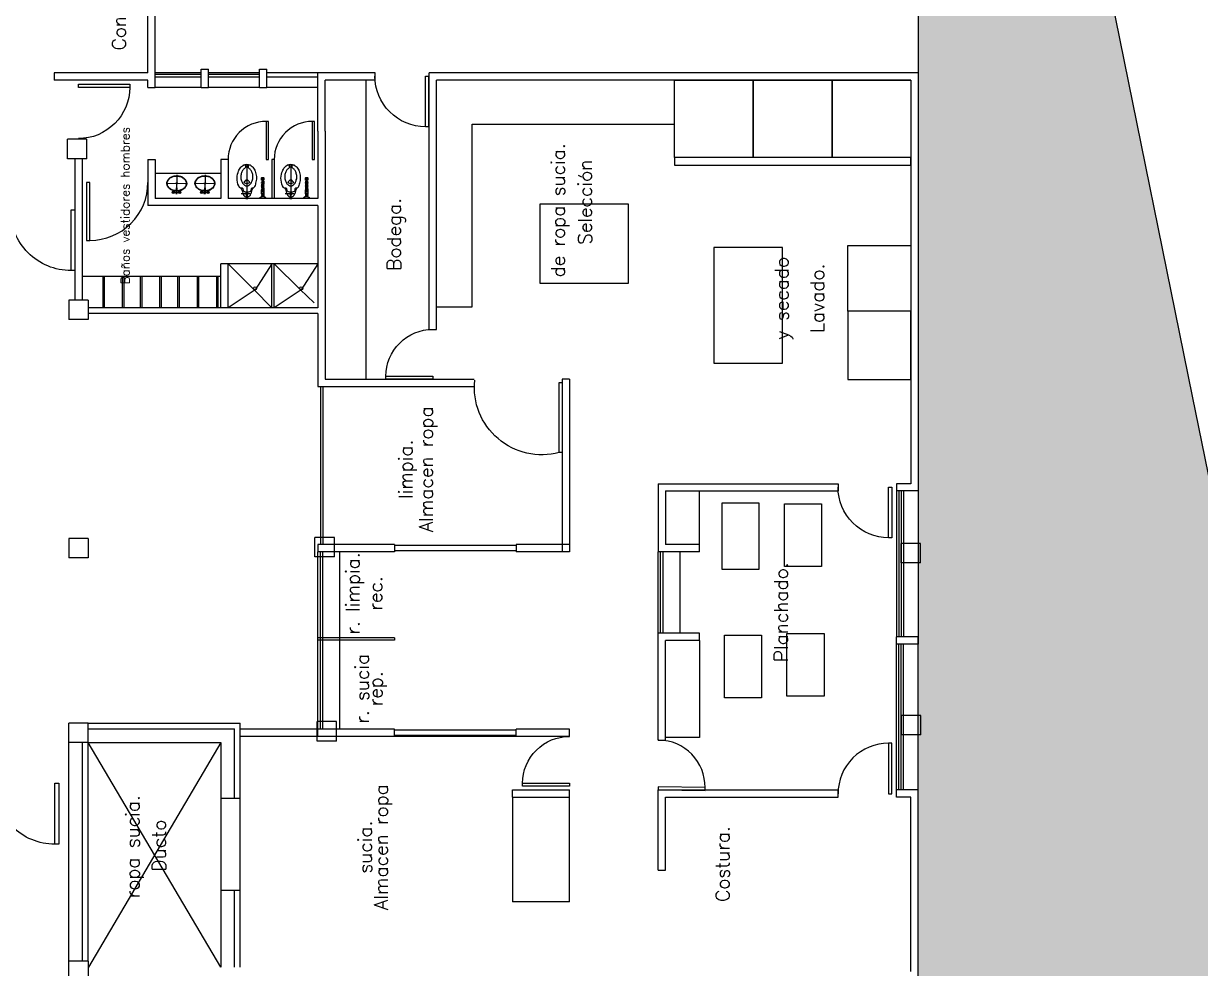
# Model space of a CAD drawing. Header units: millimetres. Extents: x -1615 to -538, y 177 to 397.
# Drawn here: x -776.51 to -752.29, y 304.08 to 323.52 of the extents above; entities that cross this region are included whole.
import ezdxf
from ezdxf.enums import TextEntityAlignment as Align

# ---------------------------------------------------------------- set-up
doc = ezdxf.new("R2010")
doc.units = ezdxf.units.MM
for name, color, linetype in [('7', 7, 'Continuous'), ('AUX', 8, 'Continuous'), ('LOCALES', 2, 'Continuous'), ('MOB', 7, 'Continuous'), ('MUEBLES', 9, 'Continuous'), ('MUROS', 1, 'Continuous'), ('MUROS2', 9, 'Continuous'), ('P-1', 1, 'Continuous'), ('TEX', 2, 'Continuous'), ('VENTANAS', 4, 'Continuous')]:
    doc.layers.add(name, color=color, linetype=linetype)
doc.styles.add('ROMANS', font='ROMANS.shx')

# ---------------------------------------------------------------- blocks, each defined once
blk = doc.blocks.new('OVALIN')
for p, q in [((0, -0.482), (0, 0)), ((0.27, -0.267), (-0.27, -0.267)), ((0.11, -0.04), (-0.11, -0.04))]:
    blk.add_line(p, q)
blk.add_lwpolyline([(0.017, -0.071, -0.057947), (0.094, -0.084, -0.080358), (0.171, -0.123, -0.109726), (0.229, -0.189, -0.129522), (0.25, -0.266, -0.129491), (0.229, -0.343, -0.109705), (0.171, -0.409, -0.080358), (0.094, -0.448, -0.070455), (0, -0.462, -0.070437), (-0.094, -0.448, -0.080344), (-0.171, -0.409, -0.109805), (-0.23, -0.343, -0.12938), (-0.25, -0.266, -0.129412), (-0.23, -0.189, -0.109828), (-0.171, -0.123, -0.080344), (-0.094, -0.084, -0.058052), (-0.017, -0.071, -0.05693)], format="xyb")
at = {"elevation": 0.472}
blk.add_lwpolyline([(0.016, -0.081, -0.057902), (0.091, -0.094, -0.080358), (0.165, -0.131, -0.109781), (0.221, -0.194, -0.129604), (0.24, -0.266, -0.129578), (0.221, -0.338, -0.109763), (0.165, -0.401, -0.080358), (0.091, -0.438, -0.070455), (0, -0.452, -0.070437), (-0.091, -0.438, -0.080344), (-0.165, -0.401, -0.109849), (-0.221, -0.338, -0.129486), (-0.24, -0.266, -0.129512), (-0.221, -0.194, -0.109867), (-0.165, -0.131, -0.080344), (-0.091, -0.094, -0.058006), (-0.016, -0.081, -0.05693)], format="xyb", dxfattribs=at)
for points in [[(-0.105, -0.04, 0.119733), (-0.08, -0.065, 0.119733), (-0.055, -0.04, 0.119733), (-0.08, -0.014, 0.119733)], [(0.105, -0.04, -0.119733), (0.08, -0.065, -0.119733), (0.055, -0.04, -0.119733), (0.08, -0.014, -0.119733)]]:
    blk.add_lwpolyline(points, format="xyb", close=True)
blk.add_lwpolyline([(-0.02, -0.007), (-0.013, -0.157), (0.012, -0.157), (0.02, -0.007)], close=True)
for centre, radius in [((-0.08, -0.04), 0.03), ((-0.08, -0.04), 0.00268), ((0, -0.266, 0.472), 0.0157), ((0.08, -0.04), 0.03), ((0.08, -0.04), 0.00268)]:
    blk.add_circle(centre, radius)

msp = doc.modelspace()

# ---------------------------------------------------------------- hatches: boundary and pattern name
at = {"layer": 'MOB'}
h = msp.add_hatch(dxfattribs=at)
h.set_pattern_fill('AR-SAND', color=3, scale=0.03, style=0)
h.set_pattern_definition([(37.5, (-1402.8785, 253.7085), (-0.048001, 1.4682397), [0, -1.15824, 0, -1.2954, 0, -1.23825]), (7.5, (-1402.8785, 253.7085), (1.34857, 2.1504753), [0, -0.62484, 0, -1.04394, 0, -0.40005]), (327.5, (-1403.8158, 253.7085), (2.372977, 0.0043116), [0, -0.381, 0, -1.3716, 0, -1.7907]), (317.5, (-1403.8158, 253.7085), (2.2906694, 0.668788), [0, -0.1905, 0, -0.89916, 0, -1.0287])])
h.paths.add_polyline_path([(-758.837, 347.215), (-812.758, 335.518), (-812.758, 334.673), (-803.9, 334.673), (-803.9, 329.947), (-799.313, 325.307), (-782.89, 325.307), (-782.89, 328.837), (-770.72, 328.837), (-770.72, 325.456), (-758.098, 325.456), (-758.098, 303.87), (-760.597, 303.87), (-760.597, 297.006), (-760.508, 297.006), (-760.508, 296.905), (-758.397, 296.905), (-758.397, 296.975), (-757.997, 296.975), (-757.997, 296.575), (-758.097, 296.575), (-758.097, 283.471), (-757.975, 283.471), (-757.975, 283.071), (-758.375, 283.071), (-758.375, 283.155), (-760.375, 283.155), (-760.375, 283.044), (-760.597, 283.044), (-760.597, 279.854), (-760.455, 279.854), (-760.455, 279.705), (-746.972, 279.705), (-746.972, 272.855), (-749.274, 272.855), (-749.274, 265.205), (-745.307, 265.205), (-745.307, 253.28), (-736.306, 250.855), (-741.501, 261.951)])
h.paths.add_polyline_path([(-804.753, 325.526), (-813.904, 325.526), (-813.904, 323.04), (-804.753, 323.04, 1)])
h.paths.add_polyline_path([(-793.647, 300.355), (-811.904, 300.355, 0.414214), (-813.754, 298.505), (-813.754, 296.366, 0.414214), (-811.904, 294.516), (-809.75, 294.516), (-812.618, 297.384), (-810.638, 299.364), (-808.978, 297.704), (-806.998, 299.684), (-805.338, 298.024), (-803.678, 299.684), (-798.51, 294.516), (-796.147, 294.516), (-796.147, 296.613), (-796.208, 296.613), (-796.208, 297.013), (-795.808, 297.013), (-795.808, 296.905), (-793.688, 296.905), (-793.688, 297.074), (-793.647, 297.074)])
h.paths.add_polyline_path([(-803.388, 289.162), (-812.035, 289.162, 1), (-812.035, 285.962), (-803.388, 285.962, 1)])
h.paths.add_polyline_path([(-799.655, 280.258, 0.414214), (-800.005, 280.608), (-808.772, 280.608), (-808.772, 279.83), (-808.372, 279.83), (-808.372, 279.73), (-805.772, 279.73), (-805.772, 279.83), (-805.372, 279.83), (-805.372, 279.73), (-802.772, 279.73), (-802.772, 279.83), (-802.372, 279.83), (-802.372, 279.73), (-799.772, 279.73), (-799.772, 279.83), (-799.655, 279.83)], flags=17)
h.paths.add_polyline_path([(-808.722, 254.706), (-812.247, 254.706), (-812.247, 274.904), (-810.647, 274.904), (-810.647, 280.608), (-810.904, 280.608, 0.414214), (-813.754, 277.758), (-813.754, 253.219, 0.315329), (-806.85, 243.36), (-785.107, 237.258, 0.496821), (-778.947, 241.928), (-778.947, 245.98), (-808.722, 245.98)])
h.paths.add_polyline_path([(-753.647, 257.705), (-763.747, 257.705), (-763.747, 261.081), (-765.147, 261.081), (-765.147, 257.78, -1), (-770.297, 257.78), (-770.297, 261.081), (-772.147, 261.08), (-772.147, 257.774, 0.413999), (-767.725, 253.355), (-753.647, 253.355)], flags=17)
h.paths.add_polyline_path([(-754.727, 229.822, 0.978274), (-755.051, 228.667), (-737.051, 223.615), (-736.65, 225.175)])
h = msp.add_hatch(dxfattribs=at)
h.set_pattern_fill('GRASS', color=3, scale=0.05, style=0)
h.set_pattern_definition([(90, (-1505.3727, 255.352), (-0.898025, 0.898025), [0.238125, -1.557925]), (45, (-1505.3727, 255.352), (-0.8980256, 0.8980256), [0.238125, -1.031875]), (135, (-1505.3727, 255.352), (-0.8980256, -0.8980256), [0.238125, -1.031875])])
h.paths.add_polyline_path([(-758.837, 347.215), (-812.758, 335.518), (-812.758, 334.673), (-803.9, 334.673), (-803.9, 329.947), (-799.313, 325.307), (-782.89, 325.307), (-782.89, 328.837), (-770.72, 328.837), (-770.72, 325.456), (-758.098, 325.456), (-758.098, 303.87), (-760.597, 303.87), (-760.597, 297.006), (-760.508, 297.006), (-760.508, 296.905), (-758.397, 296.905), (-758.397, 296.975), (-757.997, 296.975), (-757.997, 296.575), (-758.097, 296.575), (-758.097, 283.471), (-757.975, 283.471), (-757.975, 283.071), (-758.375, 283.071), (-758.375, 283.155), (-760.375, 283.155), (-760.375, 283.044), (-760.597, 283.044), (-760.597, 279.854), (-760.455, 279.854), (-760.455, 279.705), (-746.972, 279.705), (-746.972, 272.855), (-749.274, 272.855), (-749.274, 265.205), (-745.307, 265.205), (-745.307, 253.28), (-736.306, 250.855), (-741.501, 261.951)])
h.paths.add_polyline_path([(-804.753, 325.526), (-813.904, 325.526), (-813.904, 323.04), (-804.753, 323.04, 1)])
h.paths.add_polyline_path([(-793.647, 300.355), (-811.904, 300.355, 0.414214), (-813.754, 298.505), (-813.754, 296.366, 0.414214), (-811.904, 294.516), (-809.75, 294.516), (-812.618, 297.384), (-810.638, 299.364), (-808.978, 297.704), (-806.998, 299.684), (-805.338, 298.024), (-803.678, 299.684), (-798.51, 294.516), (-796.147, 294.516), (-796.147, 296.613), (-796.208, 296.613), (-796.208, 297.013), (-795.808, 297.013), (-795.808, 296.905), (-793.688, 296.905), (-793.688, 297.074), (-793.647, 297.074)])
h.paths.add_polyline_path([(-803.388, 289.162), (-812.035, 289.162, 1), (-812.035, 285.962), (-803.388, 285.962, 1)])
h.paths.add_polyline_path([(-799.655, 280.258, 0.414214), (-800.005, 280.608), (-808.772, 280.608), (-808.772, 279.83), (-808.372, 279.83), (-808.372, 279.73), (-805.772, 279.73), (-805.772, 279.83), (-805.372, 279.83), (-805.372, 279.73), (-802.772, 279.73), (-802.772, 279.83), (-802.372, 279.83), (-802.372, 279.73), (-799.772, 279.73), (-799.772, 279.83), (-799.655, 279.83)], flags=17)
h.paths.add_polyline_path([(-808.722, 254.706), (-812.247, 254.706), (-812.247, 274.904), (-810.647, 274.904), (-810.647, 280.608), (-810.904, 280.608, 0.414214), (-813.754, 277.758), (-813.754, 253.219, 0.315329), (-806.85, 243.36), (-785.107, 237.258, 0.496821), (-778.947, 241.928), (-778.947, 245.98), (-808.722, 245.98)])
h.paths.add_polyline_path([(-753.647, 257.705), (-763.747, 257.705), (-763.747, 261.081), (-765.147, 261.081), (-765.147, 257.78, -1), (-770.297, 257.78), (-770.297, 261.081), (-772.147, 261.08), (-772.147, 257.774, 0.413999), (-767.725, 253.355), (-753.647, 253.355)], flags=17)
h.paths.add_polyline_path([(-754.727, 229.822, 0.978274), (-755.051, 228.667), (-737.051, 223.615), (-736.65, 225.175)])

# ---------------------------------------------------------------- linework, layer by layer
at = {"layer": '7', "color": 7}
for p, q in [((-756.048, 333.495), (-752.461, 315.854)), ((-752.461, 315.854), (-750.07, 304.093))]:
    msp.add_line(p, q, dxfattribs=at)
at = {"layer": 'AUX', "color": 7}
msp.add_line((-758.098, 325.456), (-758.098, 322.505), dxfattribs=at)
at = {"layer": 'AUX'}
msp.add_line((-766.448, 307.605), (-766.448, 305.455), dxfattribs=at)
at = {"layer": 'MUEBLES'}
msp.add_line((-765.273, 305.605), (-765.273, 307.605), dxfattribs=at)
for points in [[(-768.237, 321.398), (-768.237, 322.438), (-768.172, 322.438), (-768.172, 321.398), (-768.237, 321.398, -0.414214), (-769.277, 322.438, -0.414214)], [(-774.322, 322.206), (-775.373, 322.206), (-775.373, 322.272), (-774.322, 322.272), (-774.322, 322.206, -0.414214), (-775.373, 321.155, -0.414214)], [(-771.515, 321.508), (-771.515, 320.725), (-771.466, 320.725), (-771.466, 321.508), (-771.515, 321.508, 0.414214), (-772.298, 320.725, 0.414214)], [(-770.565, 321.508), (-770.565, 320.725), (-770.516, 320.725), (-770.516, 321.508), (-770.565, 321.508, 0.414214), (-771.348, 320.725, 0.414214)], [(-775.139, 319.06), (-775.139, 320.25), (-775.213, 320.25), (-775.213, 319.06), (-775.139, 319.06, 0.414214), (-773.948, 320.25, 0.414214)], [(-775.527, 318.439), (-775.527, 319.692), (-775.448, 319.692), (-775.448, 318.439), (-775.527, 318.439, -0.414214), (-776.779, 319.692, -0.414214)], [(-769.049, 316.265), (-768.085, 316.265), (-768.085, 316.205), (-769.049, 316.205), (-769.049, 316.265, -0.414214), (-768.085, 317.23, -0.414214)], [(-765.483, 314.695), (-765.483, 316.138), (-765.423, 316.138), (-765.423, 314.695), (-765.483, 314.695, -0.524492), (-767.223, 316.181, -0.414214)], [(-758.708, 312.944), (-758.708, 313.984), (-758.644, 313.984), (-758.644, 312.944), (-758.708, 312.944, -0.414214), (-759.748, 313.984, -0.414214)], [(-766.237, 307.891), (-765.273, 307.891), (-765.273, 307.83), (-766.237, 307.83), (-766.237, 307.891, -0.414214), (-765.273, 308.855, -0.414214)], [(-762.483, 307.802), (-763.447, 307.815), (-763.448, 307.755), (-762.484, 307.741), (-762.483, 307.802, 0.414214), (-763.434, 308.779, 0.414214)], [(-758.708, 308.716), (-758.708, 307.676), (-758.644, 307.676), (-758.644, 308.716), (-758.708, 308.716, 0.414214), (-759.748, 307.676, 0.414214)], [(-775.859, 306.638), (-775.859, 307.891), (-775.78, 307.891), (-775.78, 306.638), (-775.859, 306.638, -0.414214), (-777.111, 307.891, -0.414214)]]:
    msp.add_lwpolyline(points, format="xyb", dxfattribs=at)
at = {"layer": 'MUROS'}
for p, q in [((-773.948, 322.505), (-773.948, 325.307)), ((-773.798, 322.207), (-773.798, 325.307)), ((-772.848, 322.205), (-772.848, 322.58)), ((-772.848, 322.58), (-772.698, 322.58)), ((-772.698, 322.205), (-772.698, 322.58)), ((-771.648, 322.205), (-771.648, 322.58)), ((-771.648, 322.58), (-771.498, 322.58)), ((-771.498, 322.205), (-771.498, 322.58)), ((-775.876, 322.505), (-775.876, 322.355)), ((-773.948, 322.505), (-775.876, 322.505)), ((-773.948, 322.355), (-775.876, 322.355)), ((-773.948, 322.207), (-773.948, 322.355)), ((-769.274, 322.505), (-770.448, 322.505)), ((-770.448, 321.305), (-770.448, 322.505)), ((-769.274, 322.355), (-770.298, 322.355)), ((-770.298, 321.305), (-770.298, 322.355)), ((-758.098, 322.505), (-768.161, 322.505)), ((-758.248, 322.355), (-768.011, 322.355)), ((-758.248, 322.355), (-758.248, 314.055)), ((-758.098, 322.505), (-758.098, 313.905)), ((-773.948, 322.207), (-773.798, 322.207)), ((-772.848, 322.205), (-772.698, 322.205)), ((-771.648, 322.205), (-771.498, 322.205)), ((-775.204, 321.14), (-775.604, 321.14)), ((-775.604, 320.74), (-775.604, 321.14)), ((-775.204, 320.74), (-775.204, 321.14)), ((-770.448, 321.305), (-770.448, 319.925)), ((-770.298, 321.305), (-770.297, 316.205)), ((-775.204, 320.74), (-775.604, 320.74)), ((-775.448, 320.74), (-775.448, 317.83)), ((-775.298, 320.74), (-775.298, 317.83)), ((-773.948, 320.725), (-773.798, 320.725)), ((-773.948, 320.725), (-773.948, 319.775)), ((-773.798, 320.725), (-773.798, 319.925)), ((-772.298, 320.725), (-772.448, 320.725)), ((-772.448, 320.725), (-772.448, 319.925)), ((-772.298, 320.725), (-772.298, 319.925)), ((-772.448, 319.925), (-773.798, 319.925)), ((-770.448, 319.925), (-772.298, 319.925)), ((-770.448, 319.775), (-773.948, 319.775)), ((-770.448, 319.775), (-770.448, 317.675)), ((-772.448, 317.675), (-772.448, 318.575)), ((-772.298, 318.575), (-772.448, 318.575)), ((-772.298, 317.675), (-772.298, 318.575)), ((-775.173, 317.83), (-775.573, 317.83)), ((-775.573, 317.83), (-775.573, 317.43)), ((-775.173, 317.83), (-775.173, 317.43)), ((-770.448, 317.675), (-775.173, 317.675)), ((-770.448, 317.558), (-775.173, 317.555)), ((-770.448, 317.558), (-770.448, 316.055)), ((-775.173, 317.43), (-775.573, 317.43)), ((-770.448, 316.205), (-770.448, 316.055)), ((-765.423, 316.205), (-765.423, 312.655)), ((-765.273, 316.205), (-765.423, 316.205)), ((-765.273, 316.205), (-765.273, 312.655)), ((-765.273, 314.055), (-765.273, 313.905)), ((-763.448, 314.055), (-759.748, 314.055)), ((-763.448, 314.055), (-763.448, 312.655)), ((-763.298, 313.905), (-759.748, 313.905)), ((-763.298, 313.905), (-763.298, 312.805)), ((-759.748, 314.055), (-759.748, 313.905)), ((-758.548, 314.055), (-758.548, 313.905)), ((-758.248, 314.055), (-758.548, 314.055)), ((-758.098, 313.905), (-758.548, 313.905)), ((-775.173, 312.93), (-775.573, 312.93)), ((-775.573, 312.93), (-775.573, 312.53)), ((-775.173, 312.93), (-775.173, 312.53)), ((-770.109, 312.95), (-770.509, 312.95)), ((-770.509, 312.55), (-770.509, 312.95)), ((-770.109, 312.55), (-770.109, 312.95)), ((-768.873, 312.805), (-770.448, 312.805)), ((-770.448, 312.805), (-770.448, 312.655)), ((-768.873, 312.655), (-770.448, 312.655)), ((-768.873, 312.805), (-768.873, 312.655)), ((-766.373, 312.805), (-766.373, 312.655)), ((-765.273, 312.805), (-766.373, 312.805)), ((-765.273, 312.655), (-766.373, 312.655)), ((-765.273, 312.805), (-765.273, 312.655)), ((-763.448, 312.805), (-763.448, 312.655)), ((-762.598, 312.655), (-763.448, 312.655)), ((-762.598, 312.805), (-763.298, 312.805)), ((-762.598, 312.655), (-762.598, 312.805)), ((-758.051, 312.824), (-758.451, 312.824)), ((-758.451, 312.424), (-758.451, 312.824)), ((-758.051, 312.424), (-758.051, 312.824)), ((-775.173, 312.53), (-775.573, 312.53)), ((-770.109, 312.55), (-770.509, 312.55)), ((-758.051, 312.424), (-758.451, 312.424)), ((-763.448, 308.779), (-763.448, 310.98)), ((-762.598, 310.98), (-763.448, 310.98)), ((-762.598, 310.83), (-762.598, 310.98)), ((-768.873, 310.885), (-770.448, 310.885)), ((-768.873, 310.835), (-770.448, 310.835)), ((-762.598, 310.83), (-763.298, 310.83)), ((-763.298, 308.779), (-763.298, 310.83)), ((-758.548, 310.755), (-758.548, 310.905)), ((-758.098, 310.905), (-758.548, 310.905)), ((-758.098, 310.905), (-758.548, 310.905)), ((-758.098, 310.755), (-758.548, 310.755)), ((-758.098, 310.755), (-758.548, 310.755)), ((-758.098, 310.755), (-758.098, 310.905)), ((-758.098, 310.905), (-758.098, 310.755)), ((-758.043, 309.285), (-758.443, 309.285)), ((-758.443, 308.885), (-758.443, 309.285)), ((-758.043, 308.885), (-758.043, 309.285)), ((-775.173, 309.13), (-775.573, 309.13)), ((-775.573, 308.73), (-775.573, 309.13)), ((-775.173, 308.73), (-775.173, 309.13)), ((-768.873, 309.005), (-772.048, 309.005)), ((-770.065, 309.16), (-770.465, 309.16)), ((-770.465, 308.76), (-770.465, 309.16)), ((-770.448, 308.855), (-770.448, 309.005)), ((-770.065, 308.76), (-770.065, 309.16)), ((-768.873, 308.855), (-768.873, 309.005)), ((-765.273, 309.005), (-766.373, 309.005)), ((-766.373, 308.855), (-766.373, 309.005)), ((-765.273, 308.855), (-765.273, 309.005)), ((-766.373, 308.855), (-772.048, 308.855)), ((-770.065, 308.76), (-770.465, 308.76)), ((-765.273, 308.855), (-766.373, 308.855)), ((-758.043, 308.885), (-758.443, 308.885)), ((-775.173, 308.73), (-775.573, 308.73)), ((-772.448, 307.585), (-772.048, 307.585)), ((-766.448, 307.605), (-766.448, 307.755)), ((-766.448, 307.755), (-765.273, 307.755)), ((-766.448, 307.605), (-765.273, 307.605)), ((-765.273, 307.605), (-765.273, 307.755)), ((-763.448, 307.755), (-759.748, 307.755)), ((-763.448, 307.605), (-763.448, 307.755)), ((-763.448, 306.105), (-763.448, 307.755)), ((-763.298, 307.605), (-759.748, 307.605)), ((-763.298, 306.105), (-763.298, 307.605)), ((-759.748, 307.605), (-759.748, 307.755)), ((-758.098, 307.755), (-758.548, 307.755)), ((-758.548, 307.605), (-758.548, 307.755)), ((-758.248, 307.605), (-758.548, 307.605)), ((-758.248, 304.02), (-758.248, 307.605)), ((-758.098, 303.87), (-758.098, 307.755)), ((-763.448, 306.105), (-763.298, 306.105)), ((-772.448, 305.693), (-772.048, 305.693)), ((-765.273, 305.455), (-765.273, 305.605)), ((-765.273, 305.455), (-766.448, 305.455)), ((-775.572, 303.83), (-775.572, 304.23)), ((-775.172, 304.23), (-775.572, 304.23)), ((-775.172, 303.83), (-775.172, 304.23))]:
    msp.add_line(p, q, dxfattribs=at)
at = {"layer": 'MUROS2'}
for p, q in [((-769.46, 322.355), (-769.46, 316.205)), ((-767.273, 321.452), (-763.113, 321.452)), ((-767.273, 317.694), (-767.273, 321.452)), ((-771.912, 320.618), (-771.912, 319.925)), ((-771.008, 320.618), (-771.008, 319.925)), ((-772.448, 320.436), (-773.798, 320.436)), ((-771.61, 320.343), (-771.559, 320.343)), ((-771.61, 320.334), (-771.559, 320.334)), ((-771.61, 320.324), (-771.559, 320.324)), ((-771.61, 320.314), (-771.559, 320.314)), ((-771.61, 320.304), (-771.559, 320.304)), ((-771.608, 320.119), (-771.561, 320.119)), ((-771.608, 320.119), (-771.608, 320.102)), ((-771.595, 320.198), (-771.606, 320.179)), ((-771.595, 320.161), (-771.606, 320.179)), ((-771.605, 320.275), (-771.605, 320.251)), ((-771.605, 320.275), (-771.59, 320.275)), ((-771.605, 320.234), (-771.605, 320.217)), ((-771.605, 320.14), (-771.605, 320.119)), ((-771.597, 320.234), (-771.597, 320.251)), ((-771.597, 320.102), (-771.597, 320.119)), ((-771.574, 320.198), (-771.595, 320.198)), ((-771.574, 320.161), (-771.595, 320.161)), ((-771.59, 320.295), (-771.59, 320.269)), ((-771.58, 320.269), (-771.59, 320.269)), ((-771.58, 320.295), (-771.58, 320.269)), ((-771.58, 320.275), (-771.564, 320.275)), ((-771.574, 320.198), (-771.563, 320.179)), ((-771.574, 320.161), (-771.563, 320.179)), ((-771.572, 320.234), (-771.572, 320.251)), ((-771.572, 320.102), (-771.572, 320.119)), ((-771.564, 320.275), (-771.564, 320.251)), ((-771.564, 320.234), (-771.564, 320.217)), ((-771.564, 320.14), (-771.564, 320.119)), ((-771.561, 320.119), (-771.561, 320.102)), ((-770.707, 320.343), (-770.656, 320.343)), ((-770.707, 320.334), (-770.655, 320.334)), ((-770.707, 320.324), (-770.655, 320.324)), ((-770.707, 320.314), (-770.655, 320.314)), ((-770.707, 320.304), (-770.656, 320.304)), ((-770.705, 320.119), (-770.658, 320.119)), ((-770.705, 320.119), (-770.705, 320.102)), ((-770.692, 320.198), (-770.703, 320.179)), ((-770.692, 320.161), (-770.703, 320.179)), ((-770.702, 320.275), (-770.702, 320.251)), ((-770.702, 320.275), (-770.686, 320.275)), ((-770.702, 320.234), (-770.702, 320.217)), ((-770.702, 320.14), (-770.702, 320.119)), ((-770.693, 320.234), (-770.693, 320.251)), ((-770.693, 320.102), (-770.693, 320.119)), ((-770.67, 320.198), (-770.692, 320.198)), ((-770.67, 320.161), (-770.692, 320.161)), ((-770.686, 320.295), (-770.686, 320.269)), ((-770.676, 320.269), (-770.686, 320.269)), ((-770.676, 320.295), (-770.676, 320.269)), ((-770.676, 320.275), (-770.661, 320.275)), ((-770.67, 320.198), (-770.66, 320.179)), ((-770.67, 320.161), (-770.66, 320.179)), ((-770.669, 320.234), (-770.669, 320.251)), ((-770.669, 320.102), (-770.669, 320.119)), ((-770.661, 320.275), (-770.661, 320.251)), ((-770.661, 320.234), (-770.661, 320.217)), ((-770.661, 320.14), (-770.661, 320.119)), ((-770.658, 320.119), (-770.658, 320.102)), ((-771.843, 320.017), (-772.029, 320.017)), ((-771.61, 320.003), (-771.61, 319.985)), ((-771.61, 320.003), (-771.559, 320.003)), ((-771.61, 319.985), (-771.559, 319.985)), ((-771.605, 320.02), (-771.605, 320.003)), ((-771.605, 319.985), (-771.605, 319.961)), ((-771.597, 319.985), (-771.597, 320.003)), ((-771.572, 319.985), (-771.572, 320.003)), ((-771.564, 320.02), (-771.564, 320.003)), ((-771.564, 319.985), (-771.564, 319.961)), ((-771.559, 320.003), (-771.559, 319.985)), ((-770.939, 320.017), (-771.126, 320.017)), ((-770.707, 320.003), (-770.707, 319.985)), ((-770.707, 320.003), (-770.655, 320.003)), ((-770.707, 319.985), (-770.655, 319.985)), ((-770.702, 320.02), (-770.702, 320.003)), ((-770.702, 319.985), (-770.702, 319.961)), ((-770.693, 319.985), (-770.693, 320.003)), ((-770.669, 319.985), (-770.669, 320.003)), ((-770.661, 320.02), (-770.661, 320.003)), ((-770.661, 319.985), (-770.661, 319.961)), ((-770.655, 320.003), (-770.655, 319.985)), ((-775.298, 318.325), (-772.448, 318.325)), ((-774.875, 318.325), (-774.875, 317.675)), ((-774.845, 318.325), (-774.845, 317.675)), ((-774.475, 318.325), (-774.475, 317.675)), ((-774.475, 318.325), (-774.475, 317.675)), ((-774.445, 318.325), (-774.445, 317.675)), ((-774.105, 318.325), (-774.105, 317.675)), ((-774.105, 318.325), (-774.105, 317.675)), ((-774.075, 318.325), (-774.075, 317.675)), ((-774.075, 318.325), (-774.075, 317.675)), ((-773.705, 318.325), (-773.705, 317.675)), ((-773.705, 318.325), (-773.705, 317.675)), ((-773.675, 318.325), (-773.675, 317.675)), ((-773.335, 318.325), (-773.335, 317.675)), ((-773.305, 318.325), (-773.305, 317.675)), ((-772.935, 318.325), (-772.935, 317.675)), ((-772.905, 318.325), (-772.905, 317.675)), ((-772.535, 318.325), (-772.535, 317.675)), ((-772.505, 318.325), (-772.505, 317.675)), ((-768.011, 317.694), (-767.273, 317.694)), ((-762.598, 312.805), (-762.598, 313.905)), ((-762.598, 310.83), (-762.598, 308.83)), ((-762.598, 308.83), (-763.298, 308.83)), ((-772.448, 304.105), (-775.173, 308.73)), ((-772.448, 308.73), (-775.172, 304.105))]:
    msp.add_line(p, q, dxfattribs=at)
for points in [[(-761.492, 322.355), (-761.492, 320.766), (-763.113, 320.766), (-763.113, 322.355)], [(-759.87, 322.355), (-759.87, 320.766), (-761.492, 320.766), (-761.492, 322.355)], [(-758.248, 322.355), (-758.248, 320.766), (-759.87, 320.766), (-759.87, 322.355)], [(-763.113, 320.766), (-763.113, 320.61), (-758.248, 320.61), (-758.248, 320.766)], [(-771.61, 320.251), (-771.559, 320.251), (-771.559, 320.234), (-771.61, 320.234)], [(-771.559, 320.217), (-771.61, 320.217), (-771.61, 320.14), (-771.559, 320.14)], [(-770.707, 320.251), (-770.655, 320.251), (-770.655, 320.234), (-770.707, 320.234)], [(-770.655, 320.217), (-770.707, 320.217), (-770.707, 320.14), (-770.655, 320.14)], [(-771.932, 319.925), (-771.891, 319.925), (-771.895, 319.943), (-771.928, 319.943)], [(-771.927, 319.943), (-771.896, 319.943), (-771.896, 319.948), (-771.927, 319.948)], [(-771.564, 319.961), (-771.605, 319.961), (-771.649, 319.934), (-771.52, 319.934)], [(-771.559, 320.02), (-771.61, 320.02), (-771.61, 320.102), (-771.559, 320.102)], [(-771.029, 319.925), (-770.988, 319.925), (-770.992, 319.943), (-771.025, 319.943)], [(-771.024, 319.943), (-770.993, 319.943), (-770.993, 319.948), (-771.024, 319.948)], [(-770.661, 319.961), (-770.702, 319.961), (-770.746, 319.934), (-770.616, 319.934)], [(-770.655, 320.02), (-770.707, 320.02), (-770.707, 320.102), (-770.655, 320.102)], [(-765.884, 319.802), (-765.884, 318.178), (-764.059, 318.178), (-764.059, 319.802)], [(-762.3, 318.917), (-762.3, 316.531), (-760.889, 316.531), (-760.889, 318.917)], [(-758.248, 318.954), (-758.248, 317.605), (-759.544, 317.605), (-759.544, 318.954)], [(-759.544, 317.605), (-759.544, 316.195), (-758.248, 316.195), (-758.248, 317.605)], [(-762.136, 313.654), (-762.136, 312.297), (-761.373, 312.297), (-761.373, 313.654)], [(-760.086, 313.637), (-760.086, 312.348), (-760.848, 312.348), (-760.848, 313.637)], [(-761.323, 310.941), (-761.323, 309.652), (-762.085, 309.652), (-762.085, 310.941)], [(-760.035, 310.975), (-760.035, 309.686), (-760.798, 309.686), (-760.798, 310.975)]]:
    msp.add_lwpolyline(points, close=True, dxfattribs=at)
for points in [[(-771.783, 320.136), (-771.808, 320.136, 0.254955), (-771.829, 320.094), (-771.829, 320.072, -0.181863), (-771.892, 320.051), (-771.936, 320.051, -0.233721), (-771.983, 320.072), (-771.983, 320.094, 0.254955), (-772.004, 320.136), (-772.042, 320.136, -0.255365), (-772.059, 320.146, -0.225319), (-772.091, 320.459, -0.081507), (-772.051, 320.545, -0.106956), (-771.983, 320.609, -0.024221), (-771.971, 320.615, -0.551249), (-771.942, 320.596), (-771.942, 320.562, -0.25566), (-771.951, 320.545, 0.111287), (-771.998, 320.498, 0.076383), (-772.026, 320.434, 0.063316), (-772.037, 320.349, 0.116242), (-772.026, 320.304, 0.076383), (-771.998, 320.24, 0.107132), (-771.953, 320.194, 0.147565), (-771.911, 320.181, 0.147565), (-771.868, 320.194, 0.107132), (-771.824, 320.24, 0.076383), (-771.796, 320.304, 0.116242), (-771.785, 320.349, 0.063316), (-771.796, 320.434, 0.076383), (-771.824, 320.498, 0.107132), (-771.868, 320.544, 0.007233), (-771.87, 320.545, -0.258993), (-771.88, 320.562), (-771.88, 320.596, -0.551249), (-771.851, 320.615, -0.024221), (-771.839, 320.609, -0.106956), (-771.771, 320.545, -0.081507), (-771.73, 320.459, -0.069614), (-771.715, 320.349, -0.069614), (-771.73, 320.239, -0.125304), (-771.767, 320.144, -0.222257)], [(-770.88, 320.136), (-770.905, 320.136, 0.254955), (-770.926, 320.094), (-770.926, 320.072, -0.181863), (-770.989, 320.051), (-771.033, 320.051, -0.233721), (-771.08, 320.072), (-771.08, 320.094, 0.254955), (-771.101, 320.136), (-771.138, 320.136, -0.255365), (-771.156, 320.146, -0.225319), (-771.188, 320.459, -0.081507), (-771.147, 320.545, -0.106956), (-771.08, 320.609, -0.024221), (-771.068, 320.615, -0.551249), (-771.038, 320.596), (-771.038, 320.562, -0.25566), (-771.048, 320.545, 0.111287), (-771.095, 320.498, 0.076383), (-771.122, 320.434, 0.063316), (-771.133, 320.349, 0.116242), (-771.122, 320.304, 0.076383), (-771.095, 320.24, 0.107132), (-771.05, 320.194, 0.147565), (-771.008, 320.181, 0.147565), (-770.965, 320.194, 0.107132), (-770.92, 320.24, 0.076383), (-770.893, 320.304, 0.116242), (-770.882, 320.349, 0.063316), (-770.893, 320.434, 0.076383), (-770.92, 320.498, 0.107132), (-770.965, 320.544, 0.007233), (-770.967, 320.545, -0.258993), (-770.977, 320.562), (-770.977, 320.596, -0.551249), (-770.947, 320.615, -0.024221), (-770.935, 320.609, -0.106956), (-770.868, 320.545, -0.081507), (-770.827, 320.459, -0.069614), (-770.812, 320.349, -0.069614), (-770.827, 320.239, -0.125304), (-770.864, 320.144, -0.222257)], [(-771.559, 320.308, -0.414214), (-771.572, 320.295), (-771.598, 320.295, -0.414214), (-771.61, 320.308), (-771.61, 320.34, -0.414214), (-771.598, 320.353), (-771.572, 320.353, -0.414214), (-771.559, 320.34)], [(-770.655, 320.308, -0.414214), (-770.668, 320.295), (-770.694, 320.295, -0.414214), (-770.707, 320.308), (-770.707, 320.34, -0.414214), (-770.694, 320.353), (-770.668, 320.353, -0.414214), (-770.655, 320.34)], [(-771.899, 319.948), (-771.899, 320.017, 1), (-771.924, 320.017), (-771.924, 319.948)], [(-770.996, 319.948), (-770.996, 320.017, 1), (-771.021, 320.017), (-771.021, 319.948)]]:
    msp.add_lwpolyline(points, format="xyb", close=True, dxfattribs=at)
for points in [[(-771.875, 320.613, 0.069686), (-771.911, 320.618, 0.075487), (-771.95, 320.613, 0.106956)], [(-770.972, 320.613, 0.069686), (-771.008, 320.618, 0.075487), (-771.046, 320.613, 0.106956)], [(-771.911, 320.567, 0.089637), (-771.941, 320.561, 0.107132)], [(-771.88, 320.561, 0.089657), (-771.911, 320.567, 0.147565)], [(-771.008, 320.567, 0.089637), (-771.038, 320.561, 0.107132)], [(-770.977, 320.561, 0.089657), (-771.008, 320.567, 0.147565)], [(-771.974, 320.259, 0.029468), (-771.959, 320.247, 0.147565), (-771.911, 320.233, 0.147565), (-771.863, 320.247, 0.029468), (-771.847, 320.259, 0.076383)], [(-771.911, 320.303, 0.147565), (-771.931, 320.297, 0.107132), (-771.963, 320.263, 0.014204), (-771.969, 320.254, 0.063316)], [(-771.853, 320.254, 0.014204), (-771.859, 320.263, 0.107132), (-771.891, 320.297, 0.147565), (-771.911, 320.303, 0.147565)], [(-771.071, 320.259, 0.029468), (-771.056, 320.247, 0.147565), (-771.008, 320.233, 0.147565), (-770.959, 320.247, 0.029468), (-770.944, 320.259, 0.076383)], [(-771.008, 320.303, 0.147565), (-771.027, 320.297, 0.107132), (-771.06, 320.263, 0.014204), (-771.065, 320.254, 0.063316)], [(-770.95, 320.254, 0.014204), (-770.955, 320.263, 0.107132), (-770.988, 320.297, 0.147565), (-771.008, 320.303, 0.147565)]]:
    msp.add_lwpolyline(points, format="xyb", dxfattribs=at)
for centre, radius in [((-771.585, 320.179), 0.0259), ((-771.585, 320.179), 0.00862), ((-770.681, 320.179), 0.0259), ((-770.681, 320.179), 0.00862), ((-771.585, 320.07), 0.0259), ((-771.585, 320.079), 0.0186), ((-771.585, 320.088), 0.00873), ((-770.681, 320.07), 0.0259), ((-770.681, 320.079), 0.0186), ((-770.681, 320.088), 0.00873)]:
    msp.add_circle(centre, radius, dxfattribs=at)
for centre, radius, start, end in [((-772.326, 319.966), 0.342, 10.8317, 29.8167), ((-771.49, 319.966), 0.342, 150.1831, 171.5378), ((-771.422, 319.966), 0.342, 10.8317, 29.8167), ((-770.587, 319.966), 0.342, 150.1831, 171.5378), ((-771.983, 320.085), 0.00875, 90.1305, 269.8693), ((-771.908, 320.037), 0.0826, 184.7414, 258.6028), ((-771.912, 320.017), 0.0206, 307.5993, 232.4004), ((-771.912, 320.017), 0.0166, 319.4231, 220.5767), ((-771.908, 320.037), 0.0826, 276.1613, 345.4476), ((-771.829, 320.085), 0.00875, 270.1305, 89.8693), ((-771.08, 320.085), 0.00875, 90.1305, 269.8693), ((-771.005, 320.037), 0.0826, 184.7414, 258.6028), ((-771.008, 320.017), 0.0206, 307.5993, 232.4004), ((-771.008, 320.017), 0.0166, 319.4231, 220.5767), ((-771.005, 320.037), 0.0826, 276.1613, 345.4476), ((-770.926, 320.085), 0.00875, 270.1305, 89.8693)]:
    msp.add_arc(centre, radius, start, end, dxfattribs=at)
at = {"layer": 'P-1'}
for p, q in [((-769.274, 322.355), (-769.274, 322.505)), ((-768.161, 317.227), (-768.161, 322.505)), ((-768.011, 317.227), (-768.011, 322.355)), ((-768.161, 317.227), (-768.011, 317.227)), ((-770.448, 316.055), (-767.231, 316.055)), ((-770.297, 316.205), (-767.231, 316.205)), ((-768.873, 310.885), (-768.873, 310.835)), ((-763.448, 308.779), (-763.298, 308.779))]:
    msp.add_line(p, q, dxfattribs=at)
at = {"layer": 'VENTANAS'}
for p, q in [((-772.848, 322.505), (-773.798, 322.505)), ((-772.848, 322.475), (-773.798, 322.475)), ((-772.848, 322.415), (-773.798, 322.415)), ((-771.648, 322.505), (-772.698, 322.505)), ((-771.648, 322.475), (-772.698, 322.475)), ((-771.648, 322.415), (-772.698, 322.415)), ((-770.448, 322.505), (-771.498, 322.505)), ((-770.448, 322.415), (-771.498, 322.415)), ((-772.848, 322.205), (-773.798, 322.205)), ((-771.648, 322.205), (-772.698, 322.205)), ((-770.448, 322.205), (-771.498, 322.205)), ((-771.348, 320.725), (-771.398, 320.725)), ((-771.398, 320.725), (-771.398, 319.925)), ((-771.348, 320.725), (-771.348, 319.925)), ((-770.448, 318.575), (-772.298, 318.575)), ((-772.298, 318.575), (-771.764, 318.051)), ((-771.398, 318.575), (-771.742, 318.042)), ((-771.398, 317.675), (-771.398, 318.575)), ((-771.348, 317.675), (-771.348, 318.575)), ((-771.348, 318.575), (-770.814, 318.051)), ((-770.448, 318.575), (-770.792, 318.042)), ((-771.742, 318.042), (-772.298, 317.675)), ((-771.764, 318.051), (-771.398, 317.675)), ((-770.792, 318.042), (-771.348, 317.675)), ((-770.814, 318.051), (-770.523, 317.772)), ((-770.398, 316.055), (-770.398, 312.805)), ((-770.348, 316.055), (-770.348, 312.805)), ((-758.548, 313.905), (-758.548, 310.905)), ((-758.498, 313.905), (-758.498, 310.905)), ((-758.448, 313.905), (-758.448, 310.905)), ((-758.398, 313.905), (-758.398, 310.905)), ((-758.098, 313.905), (-758.098, 310.905)), ((-770.448, 309.005), (-770.448, 312.655)), ((-770.398, 309.005), (-770.398, 312.655)), ((-770.348, 309.005), (-770.348, 312.655)), ((-769.998, 309.005), (-769.998, 312.655)), ((-766.373, 312.785), (-768.873, 312.785)), ((-766.373, 312.675), (-768.873, 312.675)), ((-763.448, 310.98), (-763.448, 312.655)), ((-763.398, 310.98), (-763.398, 312.655)), ((-763.348, 310.98), (-763.348, 312.655)), ((-762.998, 310.98), (-762.998, 312.655)), ((-758.548, 307.755), (-758.548, 310.755)), ((-758.498, 307.755), (-758.498, 310.755)), ((-758.448, 307.755), (-758.448, 310.755)), ((-758.398, 307.755), (-758.398, 310.755)), ((-758.098, 307.755), (-758.098, 310.755)), ((-775.173, 309.13), (-772.048, 309.13)), ((-775.173, 309.01), (-774.346, 309.01)), ((-775.173, 309.01), (-772.168, 309.01)), ((-772.168, 307.585), (-772.168, 309.01)), ((-772.048, 304.105), (-772.048, 309.13)), ((-766.373, 308.985), (-768.873, 308.985)), ((-766.373, 308.875), (-768.873, 308.875)), ((-775.573, 304.23), (-775.573, 308.73)), ((-775.293, 304.23), (-775.293, 308.73)), ((-775.173, 308.73), (-774.346, 308.73)), ((-775.173, 308.73), (-772.448, 308.73)), ((-775.173, 304.23), (-775.173, 308.73)), ((-772.448, 308.73), (-772.448, 304.105)), ((-772.168, 304.105), (-772.168, 305.693))]:
    msp.add_line(p, q, dxfattribs=at)
for centre in [(-771.742, 318.073), (-770.792, 318.073)]:
    msp.add_circle(centre, 0.0306, dxfattribs=at)

# ---------------------------------------------------------------- block references
at = {"layer": 'MUROS2', "xscale": 0.8115471028418891, "yscale": 0.8115471028416774, "zscale": 0.8115471028416238, "rotation": 178.8974274197987}
for p in [(-773.358, 320.017), (-772.778, 320.017)]:
    msp.add_blockref('OVALIN', p, dxfattribs=at)

# ---------------------------------------------------------------- texts
at = {"layer": 'LOCALES', "style": 'ROMANS'}
for s, height, p in [('Control.', 0.2797, (-774.4, 323.694)), ('de ropa sucia.', 0.27969, (-765.367, 319.68)), ('Selección ', 0.2797, (-764.815, 319.942)), ('Bodega.', 0.2797, (-768.742, 319.185)), ('y secado', 0.2797, (-760.769, 317.87)), ('Lavado.', 0.2797, (-760.036, 317.87)), ('Almacen ropa', 0.27969, (-768.084, 314.352)), ('limpia.', 0.2797, (-768.506, 314.352)), ('r. limpia.', 0.2797, (-769.593, 311.797)), ('Planchado.', 0.2797, (-760.781, 311.41)), ('rec.', 0.2797, (-769.127, 311.797)), ('r. sucia', 0.2797, (-769.402, 309.837)), ('rep.', 0.2797, (-769.123, 309.837)), ('Almacen ropa', 0.27969, (-769.012, 306.579)), ('ropa sucia.', 0.27969, (-774.122, 306.587)), ('Ducto', 0.2797, (-773.578, 306.609)), ('sucia.', 0.2797, (-769.341, 306.579)), ('Costura.', 0.2797, (-761.984, 306.23))]:
    msp.add_text(s, height=height, rotation=90, dxfattribs=at).set_placement(p, align=Align.CENTER)
at = {"layer": 'TEX', "style": 'ROMANS'}
msp.add_text('Baños vestidores hombres', height=0.18, rotation=90, dxfattribs=at).set_placement((-774.325, 319.775), align=Align.CENTER)

doc.saveas('drawing.dxf')
